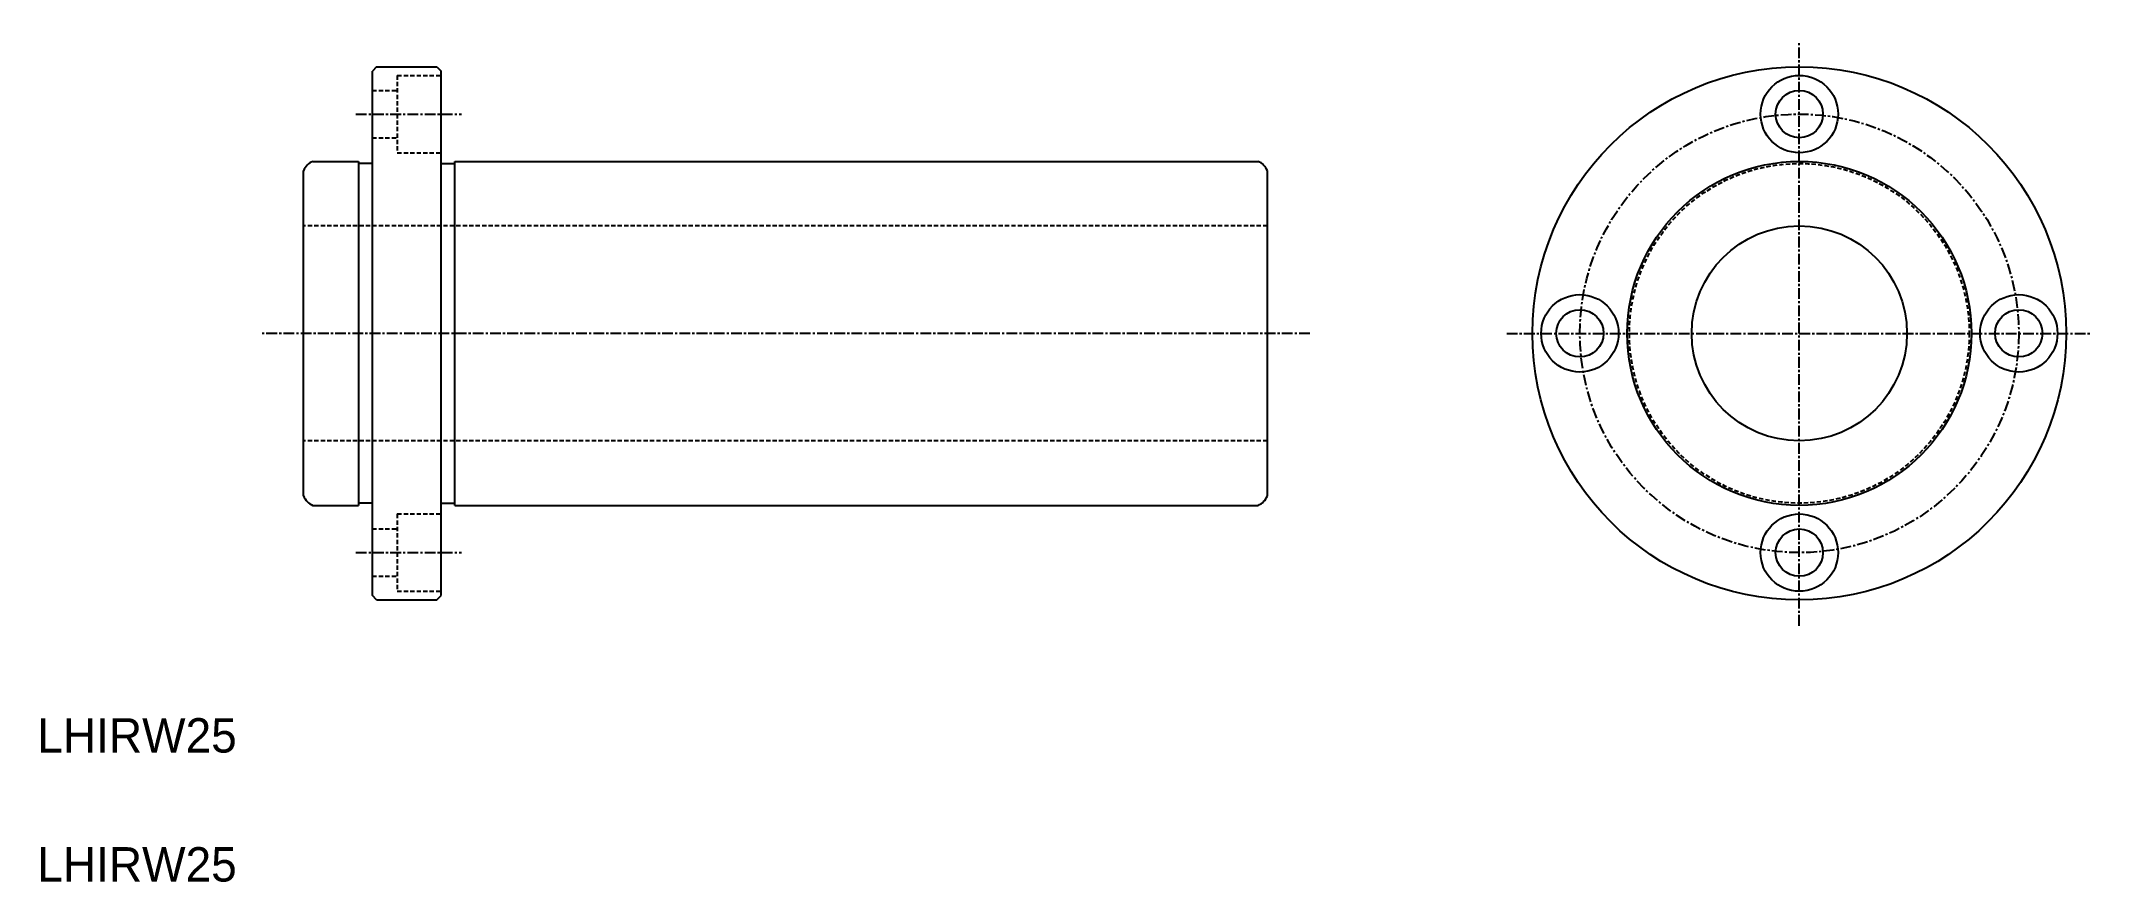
# Model space of a CAD drawing. Extents: x 200 to 438, y 133 to 231.
import ezdxf

# ---------------------------------------------------------------- set-up
doc = ezdxf.new("R2010")
doc.units = 0
doc.linetypes.add('CENTER', pattern=[2, 1.25, -0.25, 0.25, -0.25])
doc.linetypes.add('DASHED', pattern=[0.75, 0.5, -0.25])
doc.layers.get('0').update_dxf_attribs({"linetype": 'CONTINUOUS'})
doc.layers.add('CENTER', color=1, linetype='CENTER')

msp = doc.modelspace()

# ---------------------------------------------------------------- linework, layer by layer
at = {"color": 7, "linetype": 'CONTINUOUS'}
for p, q in [((239.06, 228.02), (238.56, 227.52)), ((238.56, 166.52), (238.56, 227.52)), ((239.06, 228.02), (246.06, 228.02)), ((246.06, 228.02), (246.56, 227.52)), ((246.56, 166.52), (246.56, 227.52)), ((231.65, 217.02), (236.96, 217.02)), ((236.96, 217.02), (236.96, 177.02)), ((248.16, 177.02), (248.16, 217.02)), ((248.16, 217.02), (341.47, 217.02)), ((230.56, 178.11), (230.56, 215.93)), ((238.56, 216.77), (236.96, 216.77)), ((246.56, 216.77), (248.16, 216.77)), ((342.56, 178.11), (342.56, 215.93)), ((231.65, 177.02), (236.96, 177.02)), ((238.56, 177.27), (236.96, 177.27)), ((246.56, 177.27), (248.16, 177.27)), ((248.16, 177.02), (341.47, 177.02)), ((239.06, 166.02), (238.56, 166.52)), ((239.06, 166.02), (246.06, 166.02)), ((246.06, 166.02), (246.56, 166.52))]:
    msp.add_line(p, q, dxfattribs=at)
at = {"color": 3, "linetype": 'DASHED'}
for p, q in [((241.46, 227.02), (241.46, 218.02)), ((241.46, 227.02), (246.56, 227.02)), ((238.56, 225.27), (241.46, 225.27)), ((238.56, 219.77), (241.46, 219.77)), ((241.46, 218.02), (246.56, 218.02)), ((342.56, 209.52), (230.56, 209.52)), ((342.56, 184.52), (230.56, 184.52)), ((238.56, 174.27), (241.46, 174.27)), ((241.46, 176.02), (241.46, 167.02)), ((241.46, 176.02), (246.56, 176.02)), ((238.56, 168.77), (241.46, 168.77)), ((241.46, 167.02), (246.56, 167.02))]:
    msp.add_line(p, q, dxfattribs=at)
at = {"color": 7, "linetype": 'CONTINUOUS'}
for centre, radius in [((404.37, 197.02), 31), ((404.37, 222.52), 4.5), ((404.37, 222.52), 2.75), ((404.37, 197.02), 20), ((404.37, 197.02), 12.5), ((378.87, 197.02), 4.5), ((429.87, 197.02), 4.5), ((378.87, 197.02), 2.75), ((429.87, 197.02), 2.75), ((404.37, 171.52), 4.5), ((404.37, 171.52), 2.75)]:
    msp.add_circle(centre, radius, dxfattribs=at)
at = {"color": 3, "linetype": 'DASHED'}
msp.add_circle((404.37, 197.02), 19.75, dxfattribs=at)
at = {"color": 7, "linetype": 'CONTINUOUS'}
for centre, start, end in [((232.41, 215.17), 112.3316, 157.6684), ((340.71, 215.17), 22.3316, 67.6684), ((232.41, 178.87), 202.3316, 247.6684), ((340.71, 178.87), 292.3316, 337.6684)]:
    msp.add_arc(centre, 2, start, end, dxfattribs=at)
at = {"layer": 'CENTER', "color": 1, "linetype": 'CENTER'}
for p, q in [((404.37, 163.02), (404.37, 231.02)), ((236.64, 222.52), (248.9, 222.52)), ((347.49, 197.02), (225.66, 197.02)), ((370.37, 197.02), (438.37, 197.02)), ((236.64, 171.52), (248.9, 171.52))]:
    msp.add_line(p, q, dxfattribs=at)
msp.add_circle((404.37, 197.02), 25.5, dxfattribs=at)

# ---------------------------------------------------------------- texts
at = {"color": 7, "linetype": 'CONTINUOUS'}
for p in [(199.62, 148.27), (199.62, 133.27)]:
    msp.add_text('LHIRW25', height=4, dxfattribs=at).set_placement(p)

doc.saveas('drawing.dxf')
